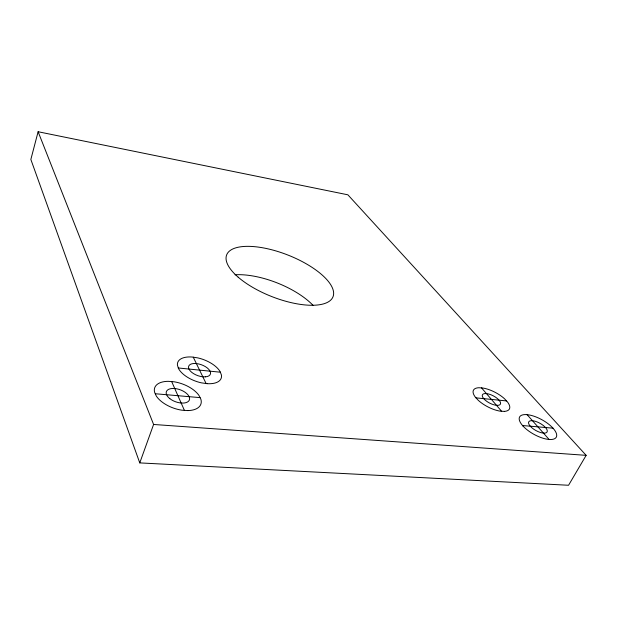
<?xml version="1.0" encoding="UTF-8"?>
<svg xmlns="http://www.w3.org/2000/svg" width="617" height="617" viewBox="0 0 617 617"><rect width="100%" height="100%" fill="white"/><g stroke="black" fill="none" stroke-linecap="round" stroke-linejoin="round"><path stroke-width="0.93" d="M38.115 131.737L30.85 159.456L139.766 462.897L568.558 485.263L586.15 455.346L347.872 194.81L38.115 131.737L153.594 424.465L139.766 462.897M153.594 424.465L586.15 455.346M155.276 393.746L200.062 397.618M522.553 425.529L553.002 428.167M178.259 367.979L220.431 372.213M475.954 397.857L506.611 400.934M527.103 414.655L549.084 439.458M481.538 387.869L501.575 411.254M193.26 357.189L206.109 383.527M171.634 381.483L184.398 410.359M235.015 274.789A56.363 23.577 21.5 0 1 313.228 305.538M205.453 376.833L202.823 376.794A11.561 5.746 20.1 0 1 190.136 370.817L188.956 369.059A11.561 5.746 20.1 0 1 193.761 363.506L196.368 363.567A11.561 5.746 20.1 0 1 208.855 369.436L210.065 371.172A11.561 5.746 20.1 0 1 205.453 376.833M504.374 411.392L500.495 411.2A20.292 8.137 27.6 0 1 478.067 400.117L475.237 397.001A20.292 8.137 27.6 0 1 478.815 387.738L482.633 387.985A20.292 8.137 27.6 0 1 504.459 398.713L507.344 401.775A20.292 8.137 27.6 0 1 504.374 411.392M187.861 410.59L181.915 410.197A24.495 12.864 19.6 0 1 156.271 395.983L154.566 392.15A24.495 12.864 19.6 0 1 168.318 381.329L174.087 381.792A24.495 12.864 19.6 0 1 198.967 395.435L200.857 399.199A24.495 12.864 19.6 0 1 187.861 410.59M207.073 383.666L201.335 382.833A23.13 11.492 20.1 0 1 178.521 368.565L177.426 365.156A23.13 11.492 20.1 0 1 192.327 357.042L197.864 357.906A23.13 11.492 20.1 0 1 220.13 371.642L221.426 375.02A23.13 11.492 20.1 0 1 207.073 383.666M496.492 405.323L494.317 404.929A10.142 4.064 27.6 0 1 483.705 398.636L482.679 397.14A10.142 4.064 27.6 0 1 486.427 393.577L488.571 393.978A10.142 4.064 27.6 0 1 499.068 400.171L500.125 401.667A10.142 4.064 27.6 0 1 496.492 405.323M238.208 277.203A57.15 22.274 21.5 0 0 330.157 300.602A57.15 22.274 21.5 0 0 271.164 249.623A57.15 22.274 21.5 0 0 238.208 277.203M522.908 425.931A20.947 8.322 28.9 0 0 555.2 438.363A20.947 8.322 28.9 0 0 535.749 416.853A20.947 8.322 28.9 0 0 522.908 425.931M169.806 398.621A12.247 6.432 19.6 0 0 189.303 400.178A12.247 6.432 19.6 0 0 174.557 388.509A12.247 6.432 19.6 0 0 169.806 398.621M530.358 426.301A10.474 4.157 28.9 0 0 546.515 432.586A10.474 4.157 28.9 0 0 536.898 421.843A10.474 4.157 28.9 0 0 530.358 426.301"/></g></svg>
